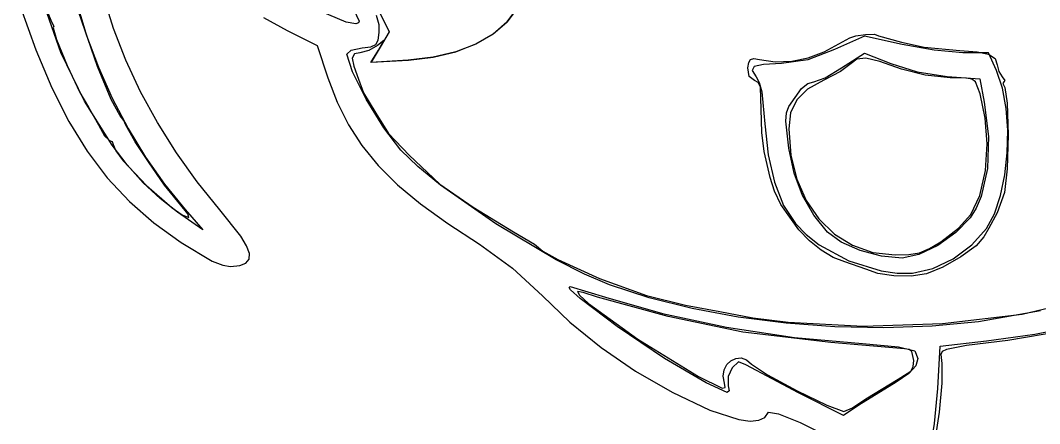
# Model space of a CAD drawing. Extents: x 92 to 340, y 24 to 544.
# Drawn here: x 101.9 to 188.1, y 381.8 to 415.8 of the extents above; entities that cross this region are included whole.
import ezdxf

# ---------------------------------------------------------------- set-up
doc = ezdxf.new("R2010")
doc.units = 0

msp = doc.modelspace()

# ---------------------------------------------------------------- linework, layer by layer
at = {"layer": 'Layer 1'}
for p, q in [((128.218222, 420.734428), (130.52786, 415.77437)), ((103.65429, 417.767036), (104.519302, 415.660422)), ((105.30463, 413.139647), (103.743278, 417.554887)), ((108.392804, 411.952726), (106.537854, 417.311909)), ((106.635388, 417.296969), (107.458251, 414.574886)), ((109.752466, 415.158254), (108.909725, 417.852209)), ((101.869234, 416.968523), (103.174387, 413.346815)), ((129.424106, 415.703417), (126.284646, 417.009093)), ((132.252239, 416.539192), (133.063275, 414.860322)), ((143.904127, 416.842907), (143.027561, 415.694659)), ((143.028566, 415.697878), (143.904358, 416.845999)), ((104.519302, 415.660422), (104.700101, 415.34892)), ((122.424018, 416.079504), (124.429034, 414.983089)), ((130.246553, 415.562135), (129.424106, 415.703417)), ((130.456862, 415.623478), (130.246553, 415.562135)), ((130.52786, 415.77437), (130.456862, 415.623478)), ((132.207513, 415.477402), (132.004236, 416.242021)), ((143.027561, 415.694659), (141.848903, 414.688299)), ((141.851549, 414.691077), (143.028566, 415.697878)), ((104.700101, 415.34892), (104.654416, 415.21945)), ((104.654416, 415.21945), (104.910208, 414.232168)), ((110.799945, 412.470467), (109.752466, 415.158254)), ((124.429034, 414.983089), (126.973622, 413.714146)), ((132.130806, 414.164484), (132.227897, 414.805289)), ((132.227897, 414.805289), (132.207513, 415.477402)), ((133.063275, 414.860322), (132.307272, 413.579032)), ((140.40163, 413.845573), (141.851549, 414.691077)), ((104.910208, 414.232168), (105.828682, 412.028132)), ((107.458251, 414.574886), (108.463809, 411.886546)), ((131.926889, 413.797622), (132.130806, 414.164484)), ((132.622215, 414.132012), (132.073733, 413.720144)), ((132.147817, 413.316213), (132.622215, 414.132012)), ((140.396153, 413.843516), (138.697311, 413.180002)), ((138.707134, 413.181341), (140.40163, 413.845573)), ((141.848903, 414.688299), (140.396153, 413.843516)), ((169.858374, 413.168751), (172.021608, 414.35338)), ((173.279967, 414.499077), (170.744552, 413.375479)), ((172.021608, 414.35338), (172.534492, 414.545534)), ((172.534492, 414.545534), (173.353963, 414.657386)), ((176.454969, 413.810807), (173.279967, 414.499077)), ((173.353963, 414.657386), (174.114034, 414.661951)), ((174.114034, 414.661951), (174.448721, 414.532238)), ((174.448721, 414.532238), (176.389, 414.011185)), ((176.389, 414.011185), (178.329279, 413.577268)), ((103.174387, 413.346815), (104.532035, 410.136663)), ((107.283048, 409.00222), (105.30463, 413.139647)), ((126.973622, 413.714146), (127.881319, 410.988231)), ((129.469526, 412.974724), (129.845896, 413.319432)), ((129.948428, 411.491165), (129.469526, 412.974724)), ((129.845896, 413.319432), (130.792443, 413.522588)), ((130.120864, 413.006209), (129.947805, 412.659605)), ((130.590654, 413.102782), (130.120864, 413.006209)), ((131.34119, 413.284066), (130.590654, 413.102782)), ((130.792443, 413.522588), (131.514613, 413.613919)), ((132.073733, 413.720144), (131.34119, 413.284066)), ((131.502586, 412.294568), (132.147817, 413.316213)), ((131.514613, 413.613919), (131.926889, 413.797622)), ((132.307272, 413.579032), (131.550916, 412.29739)), ((138.697311, 413.180002), (136.780378, 412.717447)), ((136.796381, 412.718359), (138.707134, 413.181341)), ((170.744552, 413.375479), (168.468384, 412.493534)), ((168.510403, 412.674157), (169.858374, 413.168751)), ((171.32205, 411.831723), (173.258448, 413.066446)), ((173.258448, 413.066446), (175.505644, 412.206373)), ((179.168891, 413.313567), (176.454969, 413.810807)), ((178.329279, 413.577268), (181.327892, 413.289402)), ((181.575895, 413.105251), (179.168891, 413.313567)), ((181.327892, 413.289402), (182.788393, 413.19317)), ((183.764177, 413.102782), (181.575895, 413.105251)), ((182.788393, 413.19317), (183.772644, 412.971196)), ((184.430222, 411.597125), (183.764177, 413.102782)), ((183.772644, 412.971196), (184.328269, 412.605288)), ((112.041852, 409.809247), (110.799945, 412.470467)), ((129.947805, 412.659605), (130.066978, 411.977641)), ((134.673354, 412.475543), (131.502586, 412.294568)), ((131.550916, 412.29739), (134.697696, 412.476601)), ((136.780378, 412.717447), (134.673354, 412.475543)), ((134.697696, 412.476601), (136.796381, 412.718359)), ((163.413825, 411.827842), (163.484623, 412.291073)), ((163.484623, 412.291073), (163.634929, 412.537543)), ((163.634929, 412.537543), (163.916865, 412.605023)), ((163.916865, 412.605023), (164.382554, 412.531282)), ((164.731104, 412.120108), (163.943124, 411.939585)), ((164.382554, 412.531282), (165.72596, 412.349998)), ((166.236402, 412.204256), (164.731104, 412.120108)), ((165.72596, 412.349998), (167.117421, 412.399431)), ((168.468384, 412.493534), (166.236402, 412.204256)), ((167.117421, 412.399431), (168.510403, 412.674157)), ((172.135556, 412.193673), (171.249995, 411.525644)), ((172.634411, 412.571647), (172.135556, 412.193673)), ((173.383464, 412.634072), (172.634411, 412.571647)), ((174.571923, 412.36041), (173.383464, 412.634072)), ((176.389, 411.730123), (174.571923, 412.36041)), ((175.505644, 412.206373), (177.71474, 411.485207)), ((184.328269, 412.605288), (184.502894, 412.077256)), ((105.828682, 412.028132), (106.904649, 409.74406)), ((109.543919, 409.156828), (108.392804, 411.952726)), ((108.463809, 411.886546), (109.63961, 409.257634)), ((131.128773, 409.19484), (129.948428, 411.491165)), ((130.066978, 411.977641), (130.473885, 410.874989)), ((163.511368, 411.103016), (163.413825, 411.827842)), ((163.943124, 411.939585), (163.772352, 411.60944)), ((163.772352, 411.60944), (164.118676, 411.076425)), ((171.249995, 411.525644), (169.835796, 410.784325)), ((169.930958, 410.985408), (171.32205, 411.831723)), ((178.395778, 411.205057), (176.389, 411.730123)), ((177.71474, 411.485207), (180.273086, 411.099003)), ((184.929955, 410.113759), (184.430222, 411.597125)), ((184.502894, 412.077256), (184.627248, 411.531112)), ((184.627248, 411.531112), (184.926228, 411.05667)), ((127.881319, 410.988231), (128.670493, 408.914178)), ((130.473885, 410.874989), (130.880638, 409.703766)), ((163.964512, 410.75575), (163.511368, 411.103016)), ((164.281532, 410.586477), (163.964512, 410.75575)), ((164.118676, 411.076425), (164.371678, 410.60039)), ((164.462325, 410.206431), (164.281532, 410.586477)), ((164.371678, 410.60039), (164.573186, 409.795709)), ((167.939526, 410.089044), (168.478615, 410.494226)), ((169.835796, 410.784325), (168.461218, 410.023361)), ((168.478615, 410.494226), (168.995479, 410.633336)), ((168.995479, 410.633336), (169.930958, 410.985408)), ((180.510505, 410.997756), (178.395778, 411.205057)), ((180.273086, 411.099003), (183.014171, 410.887689)), ((181.906299, 410.965322), (180.510505, 410.997756)), ((182.33801, 410.861255), (181.906299, 410.965322)), ((182.64662, 410.635629), (182.33801, 410.861255)), ((183.057601, 409.630719), (182.64662, 410.635629)), ((183.014171, 410.887689), (183.405754, 408.937532)), ((184.926228, 411.05667), (185.140011, 410.75769)), ((185.059578, 410.633336), (184.965739, 410.49928)), ((184.965739, 410.49928), (185.148125, 410.176841)), ((185.140011, 410.75769), (185.059578, 410.633336)), ((104.532035, 410.136663), (105.972217, 407.294075)), ((106.904649, 409.74406), (107.632921, 408.516668)), ((113.467876, 407.194989), (112.041852, 409.809247)), ((130.880638, 409.703766), (131.938972, 407.987501)), ((164.52437, 408.342396), (164.462325, 410.206431)), ((164.573186, 409.795709), (164.839048, 407.105556)), ((166.869286, 408.553357), (167.939526, 410.089044)), ((168.461218, 410.023361), (167.540799, 409.12865)), ((183.465374, 407.572634), (183.057601, 409.630719)), ((185.245872, 408.40417), (184.929955, 410.113759)), ((185.148125, 410.176841), (185.348652, 408.832691)), ((109.621701, 405.279908), (107.283048, 409.00222)), ((110.299217, 407.764545), (109.543919, 409.156828)), ((109.63961, 409.257634), (110.973202, 406.713835)), ((128.670493, 408.914178), (129.614567, 407.015713)), ((132.626024, 406.764569), (131.128773, 409.19484)), ((167.540799, 409.12865), (167.024927, 408.0314)), ((183.405754, 408.937532), (183.760522, 406.036176)), ((185.348652, 408.832691), (185.409313, 406.17872)), ((107.632921, 408.516668), (108.467241, 407.017361)), ((131.938972, 407.987501), (132.997306, 406.288169)), ((164.575391, 406.358416), (164.52437, 408.342396)), ((166.606819, 407.334509), (166.673692, 408.018314)), ((166.673692, 408.018314), (166.869286, 408.553357)), ((167.024927, 408.0314), (166.863994, 406.66282)), ((185.383435, 406.554807), (185.245872, 408.40417)), ((105.972217, 407.294075), (107.524971, 404.77506)), ((108.467241, 407.017361), (108.998083, 406.082985)), ((110.633386, 407.38941), (110.299217, 407.764545)), ((110.772292, 407.038881), (110.633386, 407.38941)), ((111.567101, 405.582613), (110.772292, 407.038881)), ((115.067706, 404.648093), (113.467876, 407.194989)), ((129.614567, 407.015713), (130.752458, 405.250177)), ((164.839048, 407.105556), (165.119413, 404.479206)), ((166.857644, 405.025577), (166.606819, 407.334509)), ((183.657743, 405.407674), (183.465374, 407.572634)), ((108.998083, 406.082985), (109.401397, 405.694444)), ((110.973202, 406.713835), (112.452133, 404.280835)), ((134.05564, 404.879174), (132.626024, 406.764569)), ((132.997306, 406.288169), (134.748716, 404.446756)), ((164.790718, 404.747235), (164.575391, 406.358416)), ((166.863994, 406.66282), (167.037183, 404.448534)), ((185.409313, 406.17872), (185.333118, 403.300779)), ((185.348106, 404.652117), (185.383435, 406.554807)), ((109.401397, 405.694444), (109.622103, 405.589889)), ((110.908356, 403.617327), (109.621701, 405.279908)), ((109.622103, 405.589889), (109.713958, 405.338491)), ((109.713958, 405.338491), (109.948398, 404.800389)), ((112.713629, 403.891748), (111.567101, 405.582613)), ((130.752458, 405.250177), (132.123078, 403.57491)), ((183.496198, 403.137906), (183.657743, 405.407674)), ((183.760522, 406.036176), (183.664208, 403.310899)), ((107.524971, 404.77506), (109.220335, 402.535628)), ((109.948398, 404.800389), (110.574869, 403.973268)), ((116.831032, 402.188957), (115.067706, 404.648093)), ((135.502019, 403.482797), (134.05564, 404.879174)), ((134.748716, 404.446756), (137.342825, 401.982514)), ((165.303657, 402.5586), (164.790718, 404.747235)), ((165.119413, 404.479206), (165.656126, 402.158153)), ((167.328542, 402.935185), (166.857644, 405.025577)), ((167.037183, 404.448534), (167.538103, 402.420135)), ((185.145345, 402.78255), (185.348106, 404.652117)), ((110.574869, 403.973268), (112.542797, 401.896745)), ((112.263757, 402.110013), (110.908356, 403.617327)), ((112.452133, 404.280835), (114.063951, 401.984318)), ((114.058199, 401.910635), (112.713629, 403.891748)), ((132.123078, 403.57491), (133.765343, 401.947251)), ((137.403222, 401.924995), (135.502019, 403.482797)), ((168.039318, 401.040553), (167.328542, 402.935185)), ((183.022114, 401.047062), (183.496198, 403.137906)), ((183.664208, 403.310899), (183.1396, 400.948632)), ((184.780613, 401.032554), (185.145345, 402.78255)), ((185.333118, 403.300779), (185.123078, 401.284719)), ((109.220335, 402.535628), (111.088348, 400.531786)), ((113.680801, 400.775129), (112.263757, 402.110013)), ((112.542797, 401.896745), (114.695536, 399.998485)), ((115.437428, 400.226385), (114.058199, 401.910635)), ((114.063951, 401.984318), (115.796203, 399.849971)), ((118.747544, 399.837976), (116.831032, 402.188957)), ((133.765343, 401.947251), (135.718167, 400.32454)), ((137.342825, 401.982514), (140.158258, 400.042985)), ((142.095054, 398.631784), (137.403222, 401.924995)), ((165.652299, 401.413065), (165.303657, 402.5586)), ((165.656126, 402.158153), (166.43156, 400.199778)), ((167.538103, 402.420135), (168.338789, 400.610745)), ((166.190436, 400.26793), (165.652299, 401.413065)), ((168.976908, 399.369956), (168.039318, 401.040553)), ((182.276865, 399.418876), (183.022114, 401.047062)), ((183.1396, 400.948632), (182.723806, 399.962041)), ((184.259372, 399.488578), (184.780613, 401.032554)), ((185.123078, 401.284719), (184.492267, 399.566867)), ((111.088348, 400.531786), (113.159049, 398.719544)), ((115.152384, 399.629837), (113.680801, 400.775129)), ((116.035299, 399.478937), (115.437428, 400.226385)), ((135.718167, 400.32454), (138.020464, 398.664118)), ((140.158258, 400.042985), (143.580646, 397.974603)), ((167.707883, 398.122814), (166.190436, 400.26793)), ((166.43156, 400.199778), (167.428086, 398.661462)), ((168.338789, 400.610745), (169.411272, 399.053486)), ((114.695536, 399.998485), (115.553021, 399.394192)), ((117.298685, 398.131589), (115.152384, 399.629837)), ((115.553021, 399.394192), (116.110881, 399.168051)), ((115.796203, 399.849971), (117.298685, 398.131589)), ((116.110881, 399.168051), (116.035299, 399.478937)), ((120.513545, 397.612868), (118.747544, 399.837976)), ((170.128249, 397.951672), (168.976908, 399.369956)), ((181.213019, 398.266924), (182.276865, 399.418876)), ((182.723806, 399.962041), (182.209484, 399.136301)), ((183.587082, 398.23707), (184.259372, 399.488578)), ((184.492267, 399.566867), (183.778641, 398.286106)), ((113.159049, 398.719544), (115.462476, 397.054911)), ((138.020464, 398.664118), (140.71115, 396.923325)), ((147.181049, 395.612881), (142.095054, 398.631784)), ((167.428086, 398.661462), (168.34186, 397.729358)), ((169.411272, 399.053486), (170.727585, 397.781482)), ((182.209484, 399.136301), (180.995255, 397.896446)), ((121.005423, 396.790229), (120.513545, 397.612868)), ((143.580646, 397.974603), (145.344536, 396.913447)), ((168.623536, 397.194807), (167.707883, 398.122814)), ((168.34186, 397.729358), (169.426959, 396.880936)), ((171.304901, 397.09575), (170.128249, 397.951672)), ((170.727585, 397.781482), (172.259761, 396.827854)), ((180.995255, 397.896446), (179.461873, 396.818417)), ((179.740391, 397.125819), (181.213019, 398.266924)), ((182.348225, 396.853105), (183.587082, 398.23707)), ((183.362716, 397.546683), (182.704288, 396.790878)), ((183.778641, 398.286106), (183.362716, 397.546683)), ((115.462476, 397.054911), (118.09248, 395.493471)), ((121.239965, 396.142847), (121.005423, 396.790229)), ((140.71115, 396.923325), (143.508679, 394.900099)), ((145.344536, 396.913447), (146.065828, 396.330888)), ((169.601369, 396.411152), (168.623536, 397.194807)), ((169.426959, 396.880936), (171.952817, 395.501982)), ((172.910741, 396.389616), (171.304901, 397.09575)), ((172.259761, 396.827854), (173.979833, 396.225725)), ((179.461873, 396.818417), (177.866578, 396.053721)), ((178.755187, 396.543851), (179.740391, 397.125819)), ((180.775265, 395.697112), (182.348225, 396.853105)), ((182.704288, 396.790878), (181.415293, 395.846029)), ((121.219729, 395.657209), (121.239965, 396.142847)), ((146.065828, 396.330888), (147.318031, 395.617159)), ((170.609556, 395.807834), (169.601369, 396.411152)), ((171.616266, 395.420843), (170.609556, 395.807834)), ((174.709926, 395.915058), (172.910741, 396.389616)), ((173.979833, 396.225725), (175.859833, 396.008218)), ((176.466611, 395.753866), (174.709926, 395.915058)), ((175.859833, 396.008218), (177.013511, 396.0423)), ((177.866578, 396.053721), (176.466611, 395.753866)), ((177.013511, 396.0423), (177.912428, 396.201761)), ((177.912428, 396.201761), (178.755187, 396.543851)), ((181.415293, 395.846029), (179.889363, 394.967193)), ((118.09248, 395.493471), (118.983801, 395.138053)), ((118.983801, 395.138053), (119.655948, 395.03561)), ((119.655948, 395.03561), (120.425161, 395.117105)), ((120.425161, 395.117105), (120.947275, 395.3198)), ((120.947275, 395.3198), (121.219729, 395.657209)), ((143.508679, 394.900099), (146.0448, 392.54535)), ((149.574955, 394.397963), (147.181049, 395.612881)), ((147.318031, 395.617159), (150.853694, 394.022916)), ((173.390387, 394.820768), (171.616266, 395.420843)), ((171.952817, 395.501982), (174.689018, 394.65828)), ((177.318923, 394.483512), (179.041174, 394.872709)), ((179.889363, 394.967193), (178.520132, 394.409429)), ((179.041174, 394.872709), (180.775265, 395.697112)), ((151.711121, 393.481622), (149.574955, 394.397963)), ((150.853694, 394.022916), (154.828565, 392.584183)), ((174.390149, 394.445792), (173.390387, 394.820768)), ((175.756557, 394.237934), (174.390149, 394.445792)), ((174.689018, 394.65828), (176.037047, 394.478924)), ((177.222317, 394.218658), (175.756557, 394.237934)), ((176.037047, 394.478924), (177.318923, 394.483512)), ((178.520132, 394.409429), (177.222317, 394.218658)), ((148.288399, 393.262723), (148.369607, 393.337689)), ((148.41583, 393.057797), (148.288399, 393.262723)), ((148.369607, 393.337689), (151.36822, 392.453627)), ((155.044034, 392.385851), (151.711121, 393.481622)), ((146.0448, 392.54535), (148.336639, 390.331249)), ((149.209153, 392.319935), (148.41583, 393.057797)), ((149.476674, 392.849444), (148.98278, 392.91462)), ((148.98278, 392.91462), (149.150145, 392.608982)), ((149.150145, 392.608982), (149.93065, 391.896944)), ((152.337478, 389.965308), (149.209153, 392.319935)), ((150.67995, 392.449041), (149.476674, 392.849444)), ((156.656936, 390.804655), (150.67995, 392.449041)), ((151.36822, 392.453627), (156.172599, 391.05704)), ((154.828565, 392.584183), (158.119686, 391.754421)), ((158.694444, 391.476487), (155.044034, 392.385851)), ((149.93065, 391.896944), (154.098766, 388.88347)), ((158.119686, 391.754421), (161.043157, 391.225607)), ((162.58469, 390.761278), (158.694444, 391.476487)), ((186.619562, 391.013588), (190.323731, 391.879658)), ((156.172599, 391.05704), (161.597063, 389.902381)), ((162.983436, 389.487823), (156.656936, 390.804655)), ((161.043157, 391.225607), (163.837509, 390.705828)), ((166.637114, 390.247971), (162.58469, 390.761278)), ((163.837509, 390.705828), (166.811369, 390.326448)), ((179.857375, 390.218288), (186.619562, 391.013588)), ((188.168847, 391.299597), (182.915393, 390.368709)), ((148.336639, 390.331249), (150.986294, 388.191099)), ((156.355333, 387.263811), (152.337478, 389.965308)), ((161.597063, 389.902381), (167.34359, 389.043328)), ((170.774055, 389.944313), (166.637114, 390.247971)), ((166.811369, 390.326448), (173.16871, 389.989958)), ((174.917855, 389.858052), (170.774055, 389.944313)), ((173.16871, 389.989958), (179.857375, 390.218288)), ((178.990854, 389.996935), (174.917855, 389.858052)), ((182.915393, 390.368709), (178.990854, 389.996935)), ((190.676509, 389.69067), (185.384839, 388.786147)), ((187.687691, 389.303601), (191.238617, 390.029469)), ((154.098766, 388.88347), (159.232348, 385.741673)), ((170.428639, 388.620694), (162.983436, 389.487823)), ((167.34359, 389.043328), (173.114162, 388.533558)), ((183.58038, 388.742403), (187.687691, 389.303601)), ((150.986294, 388.191099), (153.904171, 386.191575)), ((176.653583, 388.0626), (170.428639, 388.620694)), ((173.114162, 388.533558), (176.154976, 388.257024)), ((176.154976, 388.257024), (177.530237, 387.91408)), ((177.04326, 388.015779), (176.653583, 388.0626)), ((177.286026, 387.860546), (177.04326, 388.015779)), ((179.468046, 384.735903), (179.659605, 388.29508)), ((179.659605, 388.29508), (183.58038, 388.742403)), ((180.206323, 388.026396), (179.853797, 387.836241)), ((181.885711, 388.351552), (180.206323, 388.026396)), ((185.384839, 388.786147), (181.885711, 388.351552)), ((159.863467, 385.205451), (156.355333, 387.263811)), ((161.97405, 387.072881), (162.386024, 387.269464)), ((162.386024, 387.269464), (162.836934, 387.304237)), ((162.836934, 387.304237), (163.291663, 387.15238)), ((163.291663, 387.15238), (163.715098, 386.789071)), ((177.443806, 387.085404), (177.286026, 387.860546)), ((177.530237, 387.91408), (177.785014, 387.266341)), ((177.785014, 387.266341), (177.625884, 386.642183)), ((179.853797, 387.836241), (179.721925, 387.591106)), ((179.721925, 387.591106), (179.807772, 386.826113)), ((161.322889, 385.760489), (161.407367, 386.293572)), ((161.407367, 386.293572), (161.636126, 386.73931)), ((161.636126, 386.73931), (161.97405, 387.072881)), ((162.065155, 386.468043), (161.748933, 385.734397)), ((162.610197, 386.962461), (162.065155, 386.468043)), ((163.227206, 386.727688), (162.610197, 386.962461)), ((167.685261, 384.358783), (163.227206, 386.727688)), ((163.715098, 386.789071), (165.064821, 385.889796)), ((177.625884, 386.642183), (177.023378, 385.992162)), ((177.17618, 386.186791), (177.383994, 386.580138)), ((177.383994, 386.580138), (177.443806, 387.085404)), ((179.807772, 386.826113), (179.808891, 385.179273)), ((153.904171, 386.191575), (157.000674, 384.399353)), ((159.232348, 385.741673), (161.221751, 384.754909)), ((161.417807, 385.164881), (161.322889, 385.760489)), ((161.748933, 385.734397), (161.74201, 384.959211)), ((165.064821, 385.889796), (167.567566, 384.535966)), ((173.390387, 383.837377), (176.120889, 385.501431)), ((177.023378, 385.992162), (175.948027, 385.266834)), ((176.120889, 385.501431), (177.17618, 386.186791)), ((161.650597, 384.39362), (159.863467, 385.205451)), ((161.221751, 384.754909), (161.47251, 384.804204)), ((161.47251, 384.804204), (161.417807, 385.164881)), ((161.822592, 384.515483), (161.650597, 384.39362)), ((161.74201, 384.959211), (161.822592, 384.515483)), ((167.567566, 384.535966), (170.09829, 383.3053)), ((175.948027, 385.266834), (172.800542, 383.305035)), ((179.205271, 381.75559), (179.468046, 384.735903)), ((179.808891, 385.179273), (179.579127, 382.714176)), ((157.000674, 384.399353), (160.196617, 382.883923)), ((171.504789, 382.435438), (167.685261, 384.358783)), ((172.262335, 383.092266), (173.390387, 383.837377)), ((160.196617, 382.883923), (162.654074, 382.091964)), ((170.09829, 383.3053), (171.531952, 382.775516)), ((172.800542, 383.305035), (171.504789, 382.435438)), ((171.531952, 382.775516), (172.262335, 383.092266)), ((162.654074, 382.091964), (163.590563, 381.970459)), ((163.590563, 381.970459), (164.324064, 382.033629)), ((164.324064, 382.033629), (164.848453, 382.282743)), ((164.848453, 382.282743), (165.157607, 382.719071)), ((165.157607, 382.719071), (165.989942, 382.59088)), ((165.989942, 382.59088), (167.824256, 381.838537)), ((179.579127, 382.714176), (179.226002, 380.326139)), ((167.824256, 381.838537), (169.246728, 381.147721)), ((178.842218, 379.588872), (179.205271, 381.75559))]:
    msp.add_line(p, q, dxfattribs=at)

doc.saveas('drawing.dxf')
